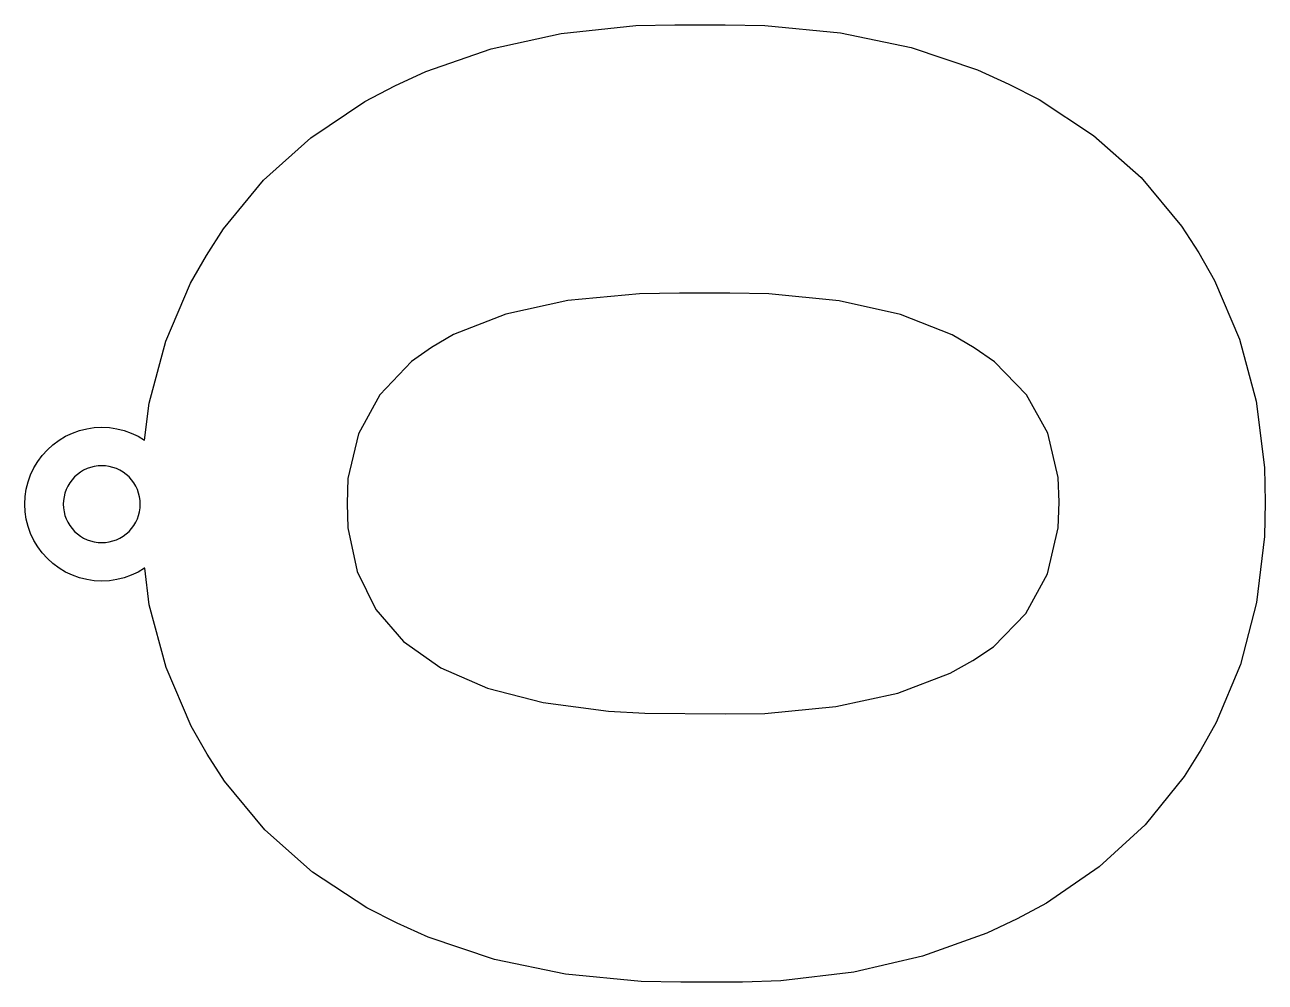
# Model space of a CAD drawing. Header units: millimetres. Extents: x -11 to 85.6, y 11 to 85.6.
import ezdxf

# ---------------------------------------------------------------- set-up
doc = ezdxf.new("R2010")
doc.units = ezdxf.units.MM

msp = doc.modelspace()

# ---------------------------------------------------------------- linework, layer by layer
at = {"color": 0}
for points in [[(-1.305, 56.138), (-0.019, 60.972), (1.913, 65.512), (3.149, 67.659), (4.485, 69.746), (7.609, 73.523), (11.278, 76.827), (15.494, 79.659), (17.829, 80.879), (20.239, 82.008), (25.348, 83.782), (30.804, 84.975), (36.61, 85.586), (39.659, 85.649), (43.579, 85.649), (46.67, 85.601), (52.553, 85.023), (58.076, 83.866), (63.239, 82.13), (65.669, 81.019), (68.027, 79.823), (72.28, 77.023), (75.979, 73.734), (79.126, 69.959), (80.469, 67.869), (81.709, 65.711), (83.651, 61.15), (84.947, 56.294), (85.595, 51.141), (85.649, 48.439), (85.597, 45.742), (84.971, 40.602), (83.718, 35.768), (81.84, 31.243), (80.639, 29.109), (79.342, 27.037), (76.301, 23.283), (72.721, 19.994), (68.603, 17.169), (66.319, 15.949), (63.959, 14.818), (58.955, 13.022), (53.609, 11.785), (47.919, 11.106), (44.929, 10.999), (40.119, 10.999), (37.018, 11.048), (31.121, 11.624), (25.592, 12.775), (20.433, 14.499), (18.009, 15.599), (15.659, 16.792), (11.413, 19.59), (7.714, 22.887), (4.56, 26.683), (3.209, 28.789), (1.959, 30.959), (0.004, 35.546), (-1.297, 40.43), (-1.655, 43.291), (-1.666, 43.283), (-2.171, 42.981), (-2.703, 42.729), (-3.258, 42.531), (-3.829, 42.388), (-4.411, 42.301), (-4.999, 42.272), (-5.588, 42.301), (-6.17, 42.388), (-6.741, 42.531), (-7.296, 42.729), (-7.828, 42.981), (-8.333, 43.283), (-8.806, 43.634), (-9.242, 44.03), (-9.637, 44.466), (-9.988, 44.939), (-10.291, 45.444), (-10.543, 45.976), (-10.741, 46.531), (-10.884, 47.102), (-10.971, 47.684), (-10.999, 48.272), (-10.971, 48.86), (-10.884, 49.443), (-10.741, 50.014), (-10.543, 50.568), (-10.291, 51.101), (-9.988, 51.606), (-9.637, 52.079), (-9.242, 52.515), (-8.806, 52.91), (-8.333, 53.261), (-7.828, 53.564), (-7.296, 53.816), (-6.741, 54.014), (-6.17, 54.157), (-5.588, 54.243), (-4.999, 54.272), (-4.411, 54.243), (-3.829, 54.157), (-3.258, 54.014), (-2.703, 53.816), (-2.171, 53.564), (-1.666, 53.261), (-1.665, 53.261), (-1.305, 56.138)], [(40.009, 64.729), (36.893, 64.685), (31.301, 64.156), (26.475, 63.097), (22.413, 61.506), (20.699, 60.489), (19.122, 59.387), (16.651, 56.802), (15.003, 53.763), (14.178, 50.268), (14.109, 48.329), (14.17, 46.433), (14.895, 43.02), (16.344, 40.064), (18.519, 37.565), (21.418, 35.522), (25.043, 33.935), (29.394, 32.804), (34.469, 32.128), (37.309, 31.979), (43.579, 31.919), (46.654, 31.963), (52.2, 32.484), (57.021, 33.524), (61.115, 35.084), (62.859, 36.079), (64.473, 37.161), (67, 39.747), (68.686, 42.839), (69.529, 46.433), (69.599, 48.439), (69.53, 50.352), (68.702, 53.803), (67.046, 56.807), (64.564, 59.365), (62.979, 60.459), (61.262, 61.47), (57.223, 63.056), (52.46, 64.123), (46.974, 64.671), (43.929, 64.729), (40.009, 64.729)], [(-5.585, 51.215), (-5.87, 51.143), (-6.147, 51.044), (-6.414, 50.918), (-6.666, 50.767), (-6.903, 50.591), (-7.121, 50.394), (-7.318, 50.175), (-7.494, 49.939), (-7.645, 49.686), (-7.771, 49.42), (-7.87, 49.143), (-7.942, 48.857), (-7.985, 48.566), (-7.999, 48.272), (-7.985, 47.978), (-7.942, 47.687), (-7.87, 47.401), (-7.771, 47.124), (-7.645, 46.858), (-7.494, 46.606), (-7.318, 46.369), (-7.121, 46.151), (-6.903, 45.953), (-6.666, 45.778), (-6.414, 45.626), (-6.147, 45.501), (-5.87, 45.401), (-5.585, 45.33), (-5.293, 45.287), (-4.999, 45.272), (-4.705, 45.287), (-4.414, 45.33), (-4.129, 45.401), (-3.851, 45.501), (-3.585, 45.626), (-3.333, 45.778), (-3.096, 45.953), (-2.878, 46.151), (-2.68, 46.369), (-2.505, 46.606), (-2.354, 46.858), (-2.228, 47.124), (-2.129, 47.401), (-2.057, 47.687), (-2.014, 47.978), (-1.999, 48.272), (-2.014, 48.566), (-2.057, 48.857), (-2.129, 49.143), (-2.228, 49.42), (-2.354, 49.686), (-2.505, 49.939), (-2.68, 50.175), (-2.878, 50.394), (-3.096, 50.591), (-3.333, 50.767), (-3.585, 50.918), (-3.851, 51.044), (-4.129, 51.143), (-4.414, 51.215), (-4.705, 51.258), (-4.999, 51.272), (-5.293, 51.258), (-5.585, 51.215)]]:
    msp.add_lwpolyline(points, dxfattribs=at)

doc.saveas('drawing.dxf')
